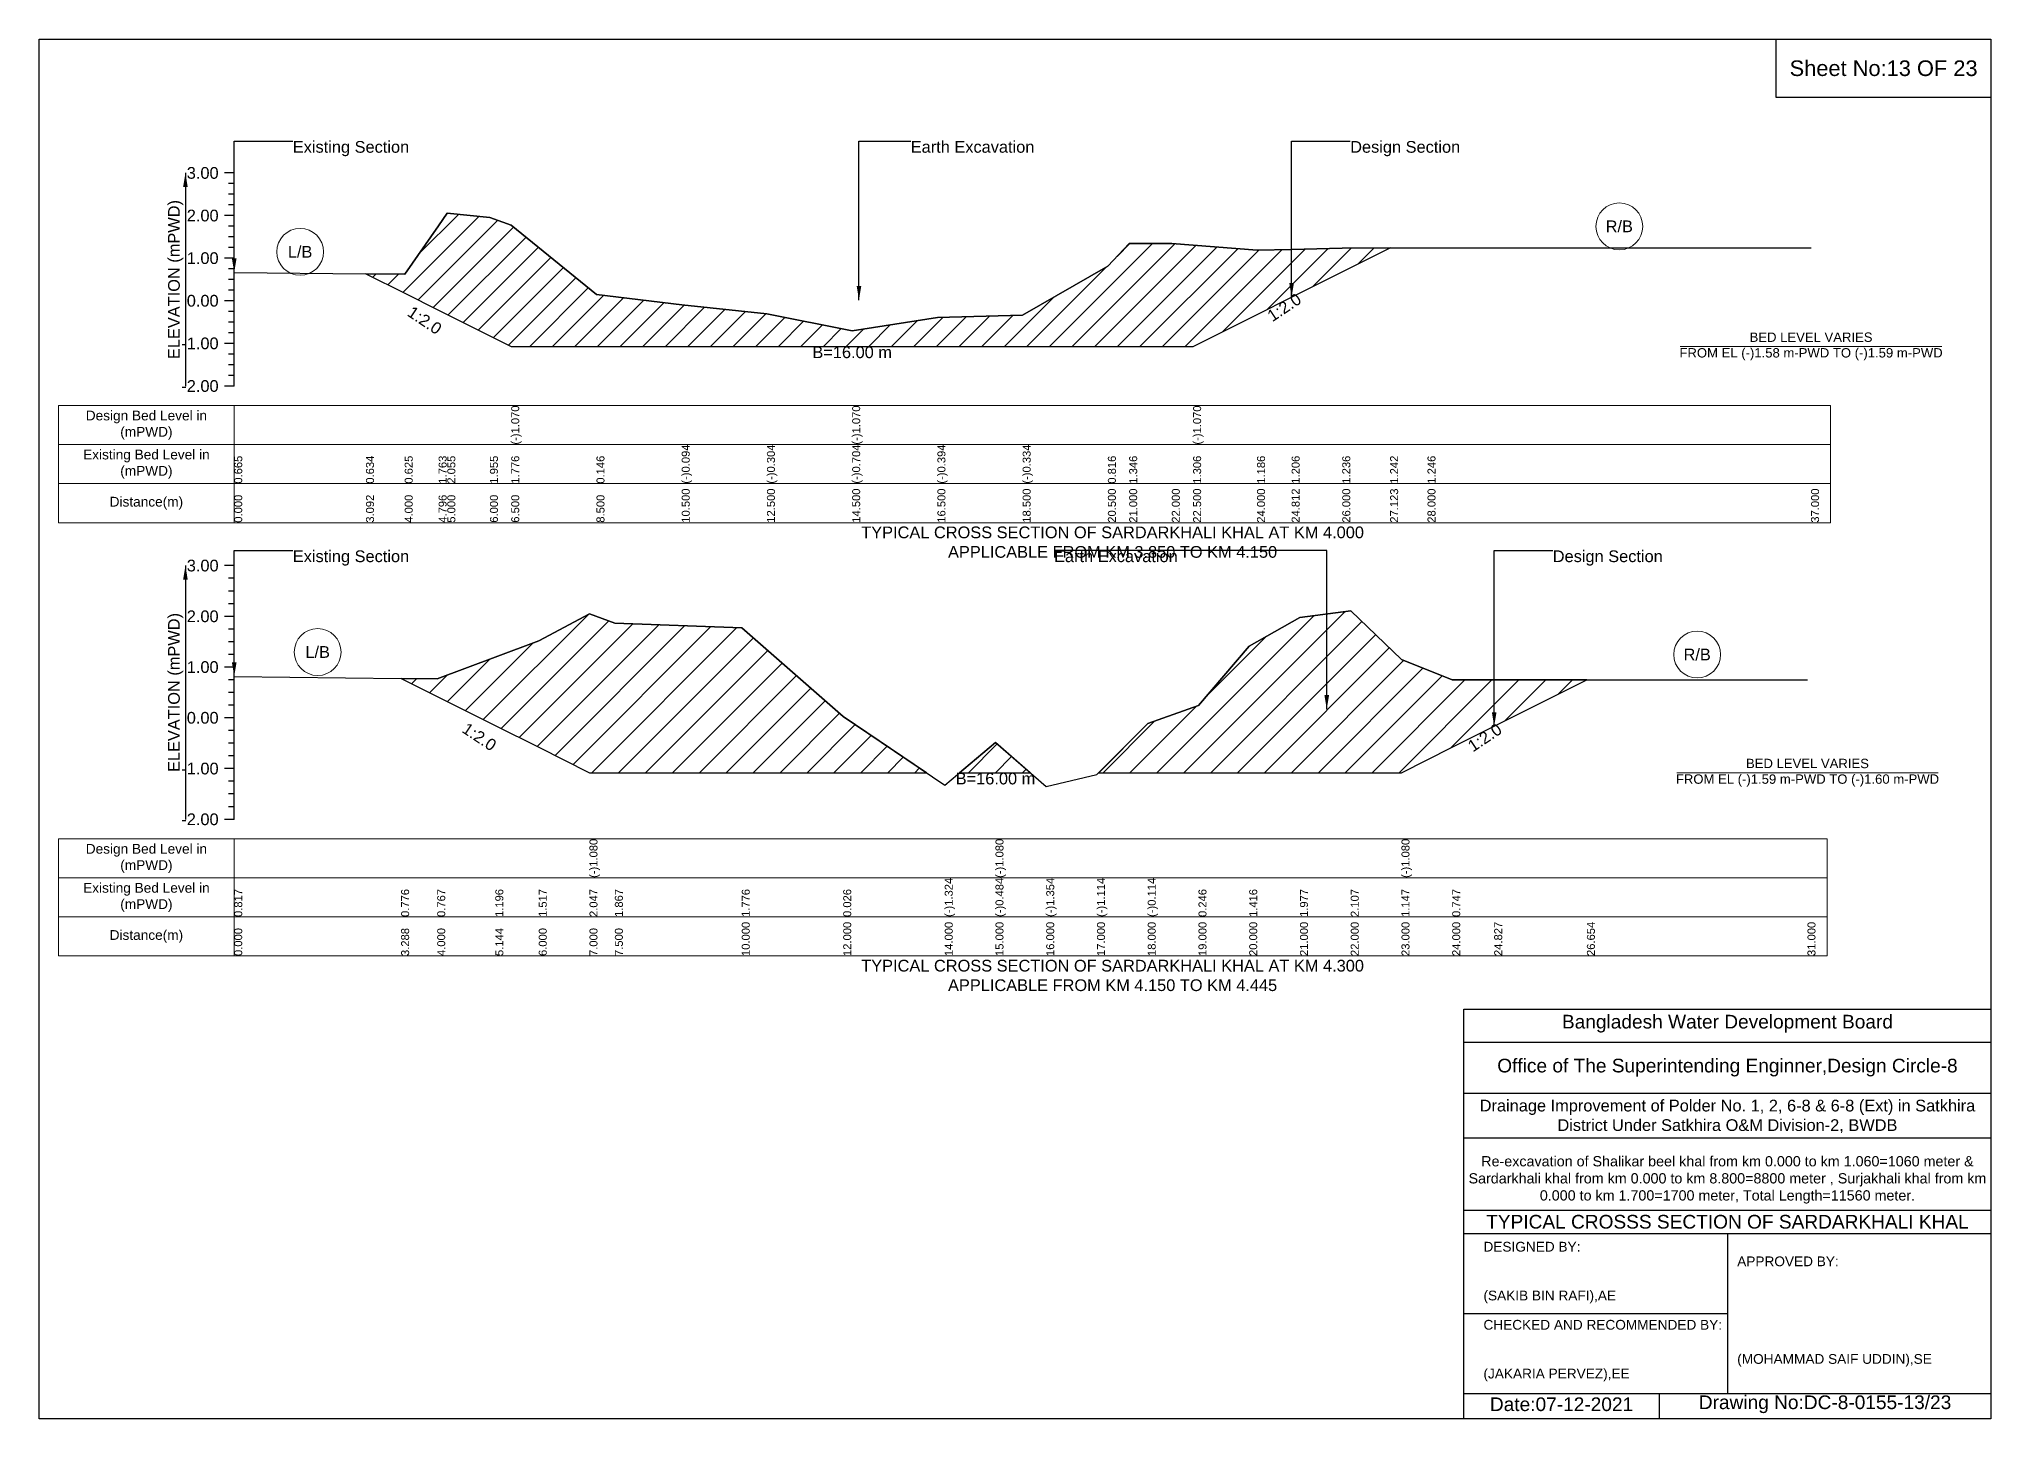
# Model space of a CAD drawing. Header units: inches. Extents: x 93000 to 506000, y -4242 to 0.
# Drawn here: x 220000 to 226000, y -4242 to 0 of the extents above; entities that cross this region are included whole.
import ezdxf

# ---------------------------------------------------------------- set-up
doc = ezdxf.new("R2010")
doc.units = ezdxf.units.IN
doc.header["$LTSCALE"] = 7
doc.header["$MEASUREMENT"] = 0
for name, color, linetype, lineweight in [('Cross section Data Border', 7, 'Continuous', 9), ('Cross Section Labels', 7, 'Continuous', 9), ('Existing_Bed_Level for Xsection', 7, 'Continuous', 25)]:
    doc.layers.add(name, color=color, linetype=linetype, lineweight=lineweight)
doc.styles.get("Standard").update_dxf_attribs({"font": 'arial.ttf'})
doc.dimstyles.get("Standard").update_dxf_attribs({"dimtxt": 0.18, "dimasz": 0.18, "dimexe": 0.18, "dimexo": 0.0625, "dimgap": 0.09, "dimtad": 0, "dimtih": 1, "dimtoh": 1, "dimdec": 4, "dimzin": 0, "dimdsep": 46, "dimtxsty": 'Standard', "dimcen": 0.09, "dimadec": 0, "dimazin": 0, "dimtfac": 1, "dimtdec": 4, "dimtofl": 0, "dimtmove": 0, "dimatfit": 3, "dimfxl": 1, "dimtolj": 1, "dimtzin": 0, "dimarcsym": 0})

msp = doc.modelspace()

# ---------------------------------------------------------------- hatches: boundary and pattern name
at = {"layer": 'Existing_Bed_Level for Xsection'}
h = msp.add_hatch(dxfattribs=at)
h.set_pattern_fill('ANSI31', color=256, scale=393, style=0)
h.paths.add_polyline_path([(221005, -721.7), (221124, -781.2), (221228.3, -833.3), (221255, -846.7), (221386, -912.2), (221451.5, -944.9), (221713.5, -944.9), (221975.5, -944.9), (222237.5, -944.9), (222499.5, -944.9), (222761.5, -944.9), (223023.5, -944.9), (223285.5, -944.9), (223351, -944.9), (223482, -944.9), (223547.5, -944.9), (223744, -846.7), (223850.3, -793.5), (224006, -715.7), (224153.1, -642.1), (224006, -642.9), (223850.3, -646.8), (223744, -649.4), (223547.5, -633.7), (223482, -628.5), (223351, -628.5), (223285.5, -697.9), (223023.5, -848.5), (222761.5, -856.4), (222499.5, -897), (222237.5, -844.6), (221975.5, -817.1), (221713.5, -785.6), (221451.5, -572.1), (221386, -548.7), (221255, -535.6), (221228.3, -573.8), (221124, -722.9)])
h = msp.add_hatch(dxfattribs=at)
h.set_pattern_fill('ANSI31', color=256, scale=468, style=0)
h.paths.add_polyline_path([(221113, -1965.7), (221224, -2021.3), (221402.5, -2110.5), (221536, -2177.3), (221692, -2255.3), (221770, -2255.3), (222160, -2255.3), (222472, -2255.3), (222727.6, -2255.3), (222472, -2082.7), (222160, -1809.7), (221770, -1795.5), (221692, -1767.4), (221536, -1850.1), (221402.5, -1900.2), (221224, -1967.1)])
h = msp.add_hatch(dxfattribs=at)
h.set_pattern_fill('ANSI31', color=256, scale=468, style=0)
h.paths.add_polyline_path([(223257.3, -2255.3), (223408, -2255.3), (223564, -2255.3), (223720, -2255.3), (223876, -2255.3), (224032, -2255.3), (224188, -2255.3), (224344, -2177.3), (224473, -2112.8), (224758, -1970.2), (224473, -1970.2), (224344, -1970.2), (224188, -1907.8), (224032, -1758.1), (223876, -1778.4), (223720, -1865.9), (223564, -2048.4), (223408, -2104.6)])
h = msp.add_hatch(dxfattribs=at)
h.set_pattern_fill('ANSI31', color=256, scale=468, style=0)
h.paths.add_polyline_path([(222829.3, -2255.3), (222940, -2255.3), (223046.9, -2255.3), (222940, -2162.3)])

# ---------------------------------------------------------------- linework, layer by layer
for points in [[(220000, 0), (226000, 0), (226000, -4242), (220000, -4242)], [(225340, 0), (226000, 0), (226000, -180), (225340, -180)]]:
    msp.add_lwpolyline(points, close=True)
for points in [[(224380, -4242), (224380, -2982), (226000, -2982)], [(224380, -3084), (226000, -3084)], [(224380, -3240), (226000, -3240)], [(224380, -3378), (226000, -3378)], [(224380, -3600), (226000, -3600)], [(224380, -3672), (226000, -3672)], [(225190, -3672), (225190, -4164)], [(224380, -3918), (225190, -3918)], [(224380, -4164), (226000, -4164)], [(224980, -4164), (224980, -4242)]]:
    msp.add_lwpolyline(points)
at = {"layer": 'Cross section Data Border'}
for points in [[(220060, -1126.8), (225507, -1126.8), (225507, -1486.8), (220060, -1486.8)], [(220060, -2458.8), (225496, -2458.8), (225496, -2818.8), (220060, -2818.8)]]:
    msp.add_lwpolyline(points, close=True, dxfattribs=at)
for points in [[(220600, -1126.8), (220600, -1486.8)], [(220060, -1246.8), (225507, -1246.8)], [(220060, -1366.8), (225507, -1366.8)], [(220600, -2458.8), (220600, -2818.8)], [(220060, -2578.8), (225496, -2578.8)], [(220060, -2698.8), (225496, -2698.8)]]:
    msp.add_lwpolyline(points, dxfattribs=at)
at = {"layer": 'Cross Section Labels'}
for points in [[(225045.1, -944.9), (225848.9, -944.9)], [(225034.1, -2255.3), (225837.9, -2255.3)]]:
    msp.add_lwpolyline(points, dxfattribs=at)
for centre in [(224857.5, -576), (220802.5, -654.2), (220856.5, -1884.5), (225097, -1892.2)]:
    msp.add_circle(centre, 72, dxfattribs=at)
at = {"layer": 'Existing_Bed_Level for Xsection'}
for points in [[(220600, -411.8), (220570, -411.8)], [(220600, -1066.8), (220600, -935.8), (220600, -804.8), (220600, -673.8), (220600, -542.8), (220600, -411.8)], [(220600, -444.5), (220582, -444.5)], [(220600, -477.3), (220582, -477.3)], [(220600, -510), (220582, -510)], [(220600, -717.7), (221005, -721.7), (221124, -722.9), (221228.3, -573.8), (221255, -535.6), (221386, -548.7), (221451.5, -572.1), (221451.5, -572.1), (221713.5, -785.6), (221975.5, -817.1), (222237.5, -844.6), (222499.5, -897), (222499.5, -897), (222761.5, -856.4), (223023.5, -848.5), (223285.5, -697.9), (223351, -628.5), (223482, -628.5), (223547.5, -633.7), (223547.5, -633.7), (223744, -649.4), (223850.3, -646.8), (224006, -642.9), (224153.1, -642.1), (224268, -641.5), (225447, -641.5)], [(220600, -542.8), (220570, -542.8)], [(220600, -575.5), (220582, -575.5)], [(220600, -608.3), (220582, -608.3)], [(220600, -641), (220582, -641)], [(220600, -673.8), (220570, -673.8)], [(220600, -706.5), (220582, -706.5)], [(220600, -739.3), (220582, -739.3)], [(220600, -772), (220582, -772)], [(220600, -804.8), (220570, -804.8)], [(220600, -837.5), (220582, -837.5)], [(220600, -870.3), (220582, -870.3)], [(220600, -935.8), (220570, -935.8)], [(220600, -903), (220582, -903)], [(220600, -968.5), (220582, -968.5)], [(220600, -1001.3), (220582, -1001.3)], [(220600, -1066.8), (220570, -1066.8)], [(220600, -1034), (220582, -1034)], [(220600, -1618.8), (220570, -1618.8)], [(220600, -2398.8), (220600, -2242.8), (220600, -2086.8), (220600, -1930.8), (220600, -1774.8), (220600, -1618.8)], [(220600, -1657.8), (220582, -1657.8)], [(220600, -1696.8), (220582, -1696.8)], [(220600, -1735.8), (220582, -1735.8)], [(220600, -1774.8), (220570, -1774.8)], [(220600, -1959.3), (221113, -1965.7), (221224, -1967.1), (221402.5, -1900.2), (221536, -1850.1), (221692, -1767.4), (221692, -1767.4), (221770, -1795.5), (222160, -1809.7), (222472, -2082.7), (222784, -2293.3), (222940, -2162.3), (222940, -2162.3), (223096, -2298), (223252, -2260.6), (223408, -2104.6), (223564, -2048.4), (223720, -1865.9), (223876, -1778.4), (224032, -1758.1), (224188, -1907.8), (224188, -1907.8), (224344, -1970.2), (224473, -1970.2), (224758, -1970.2), (225436, -1970.2)], [(220600, -1813.8), (220582, -1813.8)], [(220600, -1852.8), (220582, -1852.8)], [(220600, -1891.8), (220582, -1891.8)], [(220600, -1930.8), (220570, -1930.8)], [(220600, -1969.8), (220582, -1969.8)], [(220600, -2008.8), (220582, -2008.8)], [(220600, -2086.8), (220570, -2086.8)], [(220600, -2047.8), (220582, -2047.8)], [(220600, -2125.8), (220582, -2125.8)], [(220600, -2164.8), (220582, -2164.8)], [(220600, -2203.8), (220582, -2203.8)], [(220600, -2242.8), (220570, -2242.8)], [(220600, -2281.8), (220582, -2281.8)], [(220600, -2320.8), (220582, -2320.8)], [(220600, -2398.8), (220570, -2398.8)], [(220600, -2359.8), (220582, -2359.8)]]:
    msp.add_lwpolyline(points, dxfattribs=at)
for points in [[(221005, -721.7), (221124, -781.2), (221228.3, -833.3), (221255, -846.7), (221386, -912.2), (221451.5, -944.9), (221451.5, -944.9), (221713.5, -944.9), (221975.5, -944.9), (222237.5, -944.9), (222499.5, -944.9), (222499.5, -944.9), (222761.5, -944.9), (223023.5, -944.9), (223285.5, -944.9), (223351, -944.9), (223482, -944.9), (223547.5, -944.9), (223547.5, -944.9), (223744, -846.7), (223850.3, -793.5), (224006, -715.7), (224153.1, -642.1), (224153.1, -642.1), (224153.1, -642.1), (224006, -642.9), (223850.3, -646.8), (223744, -649.4), (223547.5, -633.7), (223547.5, -633.7), (223482, -628.5), (223351, -628.5), (223285.5, -697.9), (223023.5, -848.5), (222761.5, -856.4), (222499.5, -897), (222499.5, -897), (222237.5, -844.6), (221975.5, -817.1), (221713.5, -785.6), (221451.5, -572.1), (221451.5, -572.1), (221386, -548.7), (221255, -535.6), (221228.3, -573.8), (221124, -722.9)], [(221113, -1965.7), (221113, -1965.7), (221224, -2021.3), (221402.5, -2110.5), (221536, -2177.3), (221692, -2255.3), (221692, -2255.3), (221770, -2255.3), (222160, -2255.3), (222472, -2255.3), (222727.6, -2255.3), (222472, -2082.7), (222160, -1809.7), (221770, -1795.5), (221692, -1767.4), (221692, -1767.4), (221536, -1850.1), (221402.5, -1900.2), (221224, -1967.1), (221113, -1965.7)], [(223257.3, -2255.3), (223408, -2255.3), (223564, -2255.3), (223720, -2255.3), (223876, -2255.3), (224032, -2255.3), (224188, -2255.3), (224188, -2255.3), (224344, -2177.3), (224473, -2112.8), (224758, -1970.2), (224758, -1970.2), (224758, -1970.2), (224473, -1970.2), (224344, -1970.2), (224188, -1907.8), (224188, -1907.8), (224032, -1758.1), (223876, -1778.4), (223720, -1865.9), (223564, -2048.4), (223408, -2104.6)], [(222829.3, -2255.3), (222940, -2255.3), (222940, -2255.3), (223046.9, -2255.3), (222940, -2162.3), (222940, -2162.3)]]:
    msp.add_lwpolyline(points, close=True, dxfattribs=at)

# ---------------------------------------------------------------- texts
at = {"attachment_point": 5}
for s, insert, char_height in [('Sheet No:13 OF 23', (225670, -90), 48), ('Bangladesh Water Development Board', (225190, -3027), 42), ('Office of The Superintending Enginner,Design Circle-8', (225190, -3162), 42)]:
    msp.add_mtext(s, dxfattribs=dict(at, insert=insert, char_height=char_height))
for s, insert, char_height, width, attachment_point in [('Drainage Improvement of Polder No. 1, 2, 6-8 & 6-8 (Ext) in Satkhira District Under Satkhira O&M Division-2, BWDB', (225190, -3312), 36, 1680, 5), ('Re-excavation of Shalikar beel khal from km 0.000 to km 1.060=1060 meter & Sardarkhali khal from km 0.000 to km 8.800=8800 meter , Surjakhali khal from km 0.000 to km 1.700=1700 meter, Total Length=11560 meter.', (225190, -3507), 31.4683, 1620, 5), ('TYPICAL CROSSS SECTION OF SARDARKHALI KHAL', (225190, -3636), 42, 1680, 5), ('DESIGNED BY:^J^J^J(SAKIB BIN RAFI),AE', (224440, -3792), 30, 840, 4), ('APPROVED BY:^J^J^J^J^J^J(MOHAMMAD SAIF UDDIN),SE', (225220, -3912), 30, 840, 4), ('CHECKED AND RECOMMENDED BY:^J^J^J(JAKARIA PERVEZ),EE', (224440, -4032), 30, 840, 4), ('Date:07-12-2021', (224680, -4197), 42, 840, 5), ('Drawing No:DC-8-0155-13/23', (225490, -4197), 42, 1320, 5)]:
    msp.add_mtext(s, dxfattribs=dict(insert=insert, char_height=char_height, width=width, attachment_point=attachment_point))
at = {"layer": 'Cross section Data Border', "char_height": 30, "width": 480, "attachment_point": 5}
for s, insert in [('Design Bed Level in (mPWD)', (220330, -1186.8)), ('Existing Bed Level in (mPWD)', (220330, -1306.8)), ('Distance(m)', (220330, -1426.8)), ('Design Bed Level in (mPWD)', (220330, -2518.8)), ('Existing Bed Level in (mPWD)', (220330, -2638.8)), ('Distance(m)', (220330, -2758.8))]:
    msp.add_mtext(s, dxfattribs=dict(at, insert=insert))
at = {"layer": 'Cross Section Labels'}
for s, insert, char_height, attachment_point in [('Existing Section', (220780, -313.5), 36, 1), ('Earth Excavation', (222679.5, -313.5), 36, 1), ('Design Section', (224030.3, -313.5), 36, 1), ('R/B', (224857.5, -576), 36, 5), ('L/B', (220802.5, -654.2), 36, 5), ('B=16.00 m', (222499.5, -944.9), 36, 2), ('BED LEVEL VARIES ^JFROM EL (-)1.58 m-PWD TO (-)1.59 m-PWD', (225447, -944.9), 28.8, 5), ('TYPICAL CROSS SECTION OF SARDARKHALI KHAL AT KM 4.000^JAPPLICABLE FROM KM 3.850 TO KM 4.150', (223300, -1546.8), 36, 5), ('Existing Section', (220780, -1572), 36, 1), ('Earth Excavation', (223120, -1572), 36, 1), ('Design Section', (224653, -1572), 36, 1), ('L/B', (220856.5, -1884.5), 36, 5), ('R/B', (225097, -1892.2), 36, 5), ('BED LEVEL VARIES ^JFROM EL (-)1.59 m-PWD TO (-)1.60 m-PWD', (225436, -2255.3), 28.8, 5), ('B=16.00 m', (222940, -2255.3), 36, 2), ('TYPICAL CROSS SECTION OF SARDARKHALI KHAL AT KM 4.300^JAPPLICABLE FROM KM 4.150 TO KM 4.445', (223300, -2878.8), 36, 5)]:
    msp.add_mtext(s, dxfattribs=dict(at, insert=insert, char_height=char_height, attachment_point=attachment_point))
at = {"layer": 'Cross Section Labels', "char_height": 36, "attachment_point": 2}
for insert, rotation in [((221195.5, -849.7), 326.30993), ((223817.6, -809.9), 33.69007), ((221363.5, -2130), 326.30993), ((224434, -2132.2), 33.69007)]:
    msp.add_mtext('1:2.0', dxfattribs=dict(at, insert=insert, rotation=rotation))
at = {"layer": 'Existing_Bed_Level for Xsection', "char_height": 36, "attachment_point": 6}
for s, insert in [('3.00', (220552, -411.8)), ('2.00', (220552, -542.8)), ('1.00', (220552, -673.8)), ('0.00', (220552, -804.8)), ('-1.00', (220552, -935.8)), ('-2.00', (220552, -1066.8)), ('3.00', (220552, -1618.8)), ('2.00', (220552, -1774.8)), ('1.00', (220552, -1930.8)), ('0.00', (220552, -2086.8)), ('-1.00', (220552, -2242.8)), ('-2.00', (220552, -2398.8))]:
    msp.add_mtext(s, dxfattribs=dict(at, insert=insert))
at = {"layer": 'Existing_Bed_Level for Xsection', "rotation": 90}
for s, insert, char_height, attachment_point in [('ELEVATION (mPWD)', (220420, -739.3), 36, 5), ('(-)1.070', (221451.5, -1246.8), 24.6, 1), ('(-)1.070', (222499.5, -1246.8), 24.6, 1), ('(-)1.070', (223547.5, -1246.8), 24.6, 1), ('(-)0.094', (221975.5, -1366.8), 24.6, 1), ('(-)0.304', (222237.5, -1366.8), 24.6, 1), ('(-)0.704', (222499.5, -1366.8), 24.6, 1), ('(-)0.394', (222761.5, -1366.8), 24.6, 1), ('(-)0.334', (223023.5, -1366.8), 24.6, 1), ('0.665', (220600, -1366.8), 24.6, 1), ('0.634', (221005, -1366.8), 24.6, 1), ('0.625', (221124, -1366.8), 24.6, 1), ('1.763', (221228.3, -1366.8), 24.6, 1), ('2.055', (221255, -1366.8), 24.6, 1), ('1.955', (221386, -1366.8), 24.6, 1), ('1.776', (221451.5, -1366.8), 24.6, 1), ('0.146', (221713.5, -1366.8), 24.6, 1), ('0.816', (223285.5, -1366.8), 24.6, 1), ('1.346', (223351, -1366.8), 24.6, 1), ('1.306', (223547.5, -1366.8), 24.6, 1), ('1.186', (223744, -1366.8), 24.6, 1), ('1.206', (223850.3, -1366.8), 24.6, 1), ('1.236', (224006, -1366.8), 24.6, 1), ('1.242', (224153.1, -1366.8), 24.6, 1), ('1.246', (224268, -1366.8), 24.6, 1), ('0.000', (220600, -1486.8), 24.6, 1), ('3.092', (221005, -1486.8), 24.6, 1), ('4.000', (221124, -1486.8), 24.6, 1), ('4.796', (221228.3, -1486.8), 24.6, 1), ('5.000', (221255, -1486.8), 24.6, 1), ('6.000', (221386, -1486.8), 24.6, 1), ('6.500', (221451.5, -1486.8), 24.6, 1), ('8.500', (221713.5, -1486.8), 24.6, 1), ('10.500', (221975.5, -1486.8), 24.6, 1), ('12.500', (222237.5, -1486.8), 24.6, 1), ('14.500', (222499.5, -1486.8), 24.6, 1), ('16.500', (222761.5, -1486.8), 24.6, 1), ('18.500', (223023.5, -1486.8), 24.6, 1), ('20.500', (223285.5, -1486.8), 24.6, 1), ('21.000', (223351, -1486.8), 24.6, 1), ('22.000', (223482, -1486.8), 24.6, 1), ('22.500', (223547.5, -1486.8), 24.6, 1), ('24.000', (223744, -1486.8), 24.6, 1), ('24.812', (223850.3, -1486.8), 24.6, 1), ('26.000', (224006, -1486.8), 24.6, 1), ('27.123', (224153.1, -1486.8), 24.6, 1), ('28.000', (224268, -1486.8), 24.6, 1), ('37.000', (225447, -1486.8), 24.6, 1), ('ELEVATION (mPWD)', (220420, -2008.8), 36, 5), ('(-)1.080', (221692, -2578.8), 24.6, 1), ('(-)1.080', (222940, -2578.8), 24.6, 1), ('(-)1.080', (224188, -2578.8), 24.6, 1), ('(-)1.324', (222784, -2698.8), 24.6, 1), ('(-)0.484', (222940, -2698.8), 24.6, 1), ('(-)1.354', (223096, -2698.8), 24.6, 1), ('(-)1.114', (223252, -2698.8), 24.6, 1), ('(-)0.114', (223408, -2698.8), 24.6, 1), ('0.817', (220600, -2698.8), 24.6, 1), ('0.776', (221113, -2698.8), 24.6, 1), ('0.767', (221224, -2698.8), 24.6, 1), ('1.196', (221402.5, -2698.8), 24.6, 1), ('1.517', (221536, -2698.8), 24.6, 1), ('2.047', (221692, -2698.8), 24.6, 1), ('1.867', (221770, -2698.8), 24.6, 1), ('1.776', (222160, -2698.8), 24.6, 1), ('0.026', (222472, -2698.8), 24.6, 1), ('0.246', (223564, -2698.8), 24.6, 1), ('1.416', (223720, -2698.8), 24.6, 1), ('1.977', (223876, -2698.8), 24.6, 1), ('2.107', (224032, -2698.8), 24.6, 1), ('1.147', (224188, -2698.8), 24.6, 1), ('0.747', (224344, -2698.8), 24.6, 1), ('0.000', (220600, -2818.8), 24.6, 1), ('3.288', (221113, -2818.8), 24.6, 1), ('4.000', (221224, -2818.8), 24.6, 1), ('5.144', (221402.5, -2818.8), 24.6, 1), ('6.000', (221536, -2818.8), 24.6, 1), ('7.000', (221692, -2818.8), 24.6, 1), ('7.500', (221770, -2818.8), 24.6, 1), ('10.000', (222160, -2818.8), 24.6, 1), ('12.000', (222472, -2818.8), 24.6, 1), ('14.000', (222784, -2818.8), 24.6, 1), ('15.000', (222940, -2818.8), 24.6, 1), ('16.000', (223096, -2818.8), 24.6, 1), ('17.000', (223252, -2818.8), 24.6, 1), ('18.000', (223408, -2818.8), 24.6, 1), ('19.000', (223564, -2818.8), 24.6, 1), ('20.000', (223720, -2818.8), 24.6, 1), ('21.000', (223876, -2818.8), 24.6, 1), ('22.000', (224032, -2818.8), 24.6, 1), ('23.000', (224188, -2818.8), 24.6, 1), ('24.000', (224344, -2818.8), 24.6, 1), ('24.827', (224473, -2818.8), 24.6, 1), ('26.654', (224758, -2818.8), 24.6, 1), ('31.000', (225436, -2818.8), 24.6, 1)]:
    msp.add_mtext(s, dxfattribs=dict(at, insert=insert, char_height=char_height, attachment_point=attachment_point))

# ---------------------------------------------------------------- leaders
at = {"layer": 'Cross Section Labels', "annotation_type": 0, "has_hookline": 1}
for points, hookline_direction, text_width in [([(220600, -717.7), (220600, -313.5), (220779.9, -313.5)], 0, 350.4), ([(222520.4, -802.3), (222520.4, -313.5), (222679.4, -313.5)], 0, 372.7), ([(223850.3, -793.5), (223850.3, -313.5), (224030.2, -313.5)], 0, 330.9), ([(220600, -1959.3), (220600, -1572), (220779.9, -1572)], 0, 350.4), ([(223958.3, -2060.1), (223958.3, -1572), (223120.1, -1572)], 1, 372.7), ([(224473, -2112.8), (224473, -1572), (224652.9, -1572)], 0, 330.9)]:
    msp.add_leader(points, dimstyle='Standard', override={"dimasz": 43.2}, dxfattribs=dict(at, hookline_direction=hookline_direction, text_width=text_width))
at = {"layer": 'Existing_Bed_Level for Xsection'}
for points in [[(220450, -411.8), (220450, -1066.8)], [(220450, -1618.8), (220450, -2398.8)]]:
    msp.add_leader(points, dimstyle='Standard', override={"dimasz": 43.2}, dxfattribs=at)

doc.saveas('drawing.dxf')
